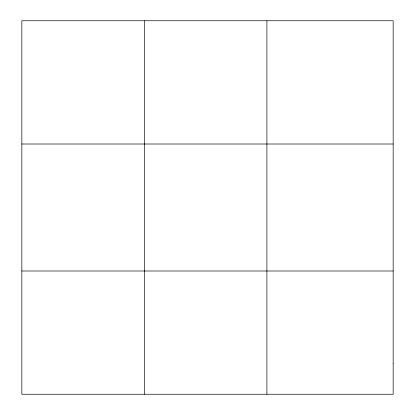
<?xml version="1.0" encoding="UTF-8"?>
<svg xmlns="http://www.w3.org/2000/svg" width="415" height="415" viewBox="0 0 415 415"><rect width="100%" height="100%" fill="white"/><g stroke="black" fill="none" stroke-linecap="round" stroke-linejoin="round"><path stroke-width="0.62" d="M144.373 394.25L144.373 20.75M266.912 394.25L266.912 20.75M21.839 144.005L393.161 144.005M21.839 270.995L393.161 270.995M393.161 363.436L393.161 394.25L21.839 394.25L21.839 20.75L393.161 20.75L393.161 363.436"/></g></svg>
